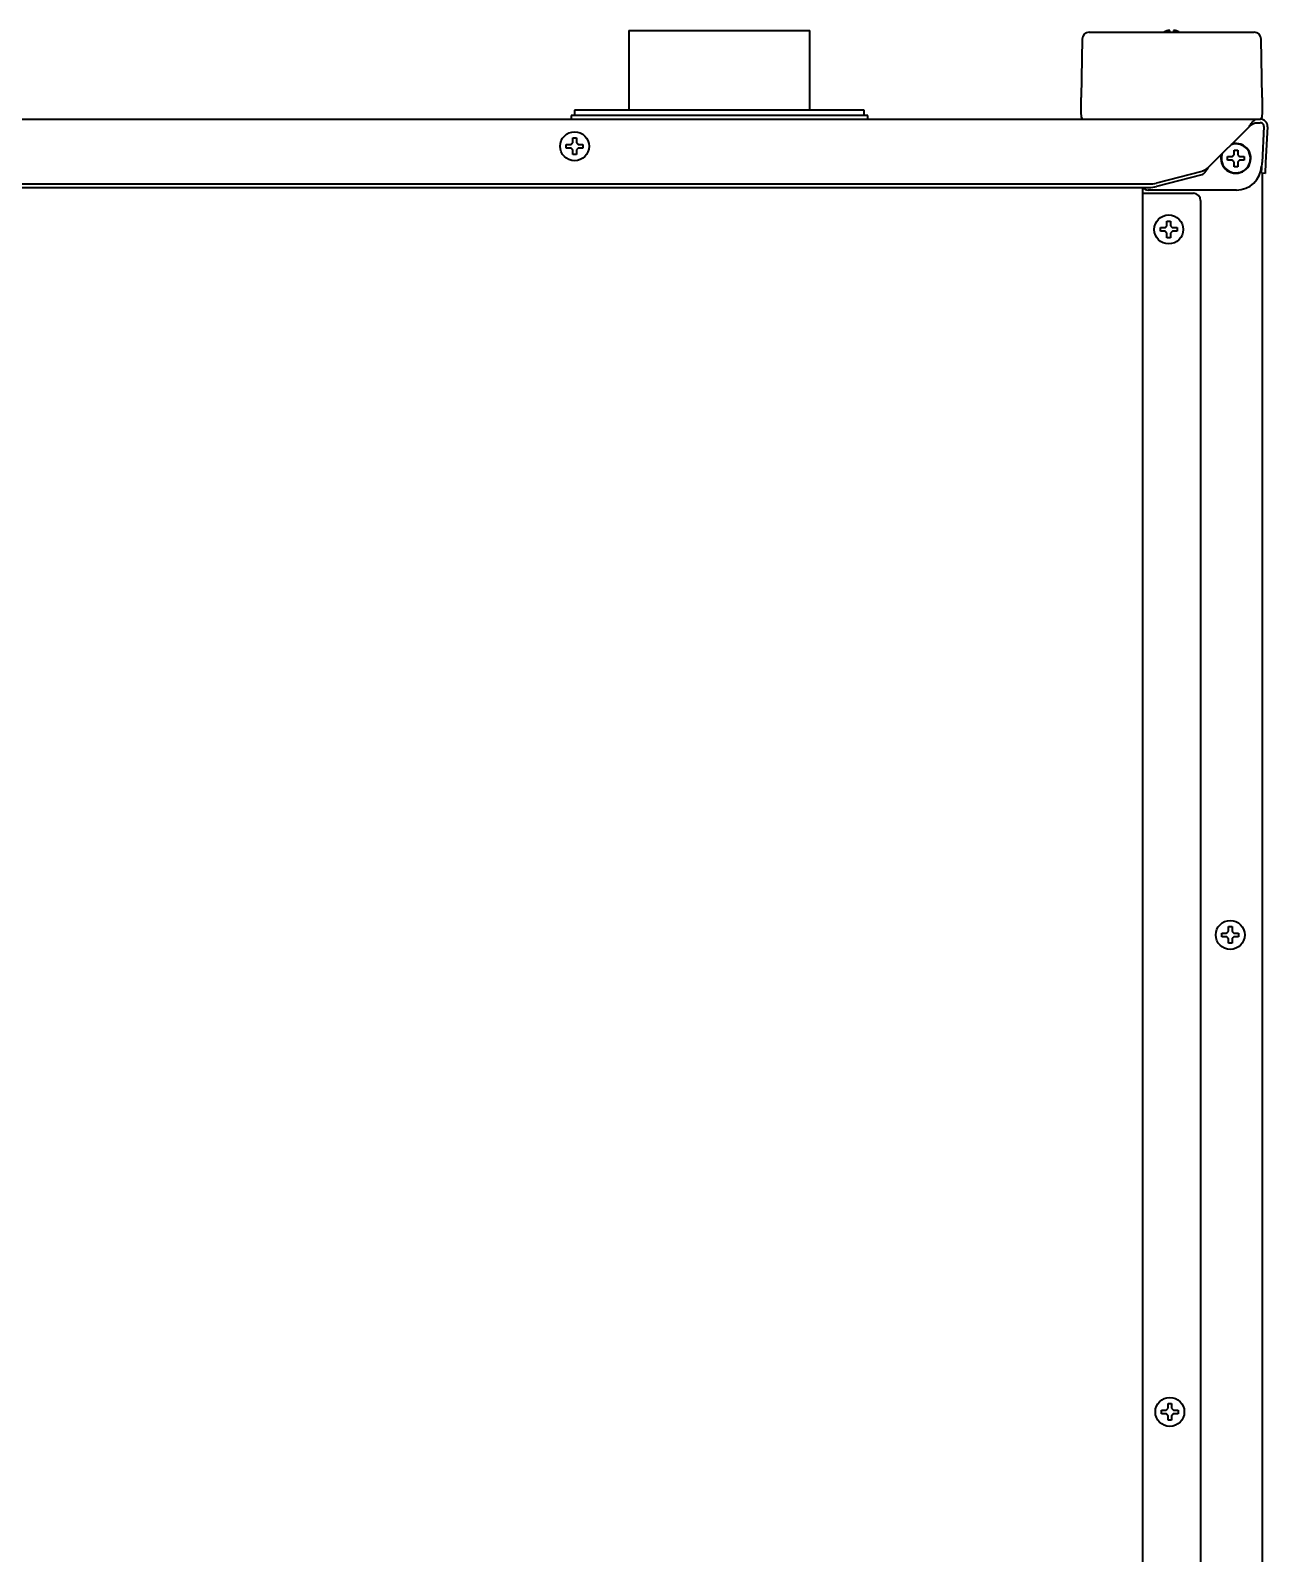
# Model space of a CAD drawing. Extents: x 5997 to 10491, y -672 to 3388.
# Drawn here: x 6518.2 to 6860.1, y 1691.8 to 2112.8 of the extents above; entities that cross this region are included whole.
import ezdxf

# ---------------------------------------------------------------- set-up
doc = ezdxf.new("R2010")
doc.units = 0
doc.header["$LTSCALE"] = 5
doc.layers.add('1', color=7, linetype='CONTINUOUS', true_color=0xffffff)

msp = doc.modelspace()

# ---------------------------------------------------------------- linework, layer by layer
at = {"layer": '1', "color": 7, "linetype": 'Continuous', "lineweight": 35}
for p, q in [((6683.57, 2112.83), (6683.57, 2090.82)), ((6683.57, 2112.83), (6733.57, 2112.83)), ((6733.57, 2090.82), (6733.57, 2112.83)), ((6808.85, 2110.46), (6808.57, 2094.32)), ((6810.75, 2112.33), (6810.82, 2112.33)), ((6810.82, 2112.33), (6815.92, 2112.33)), ((6815.92, 2112.33), (6851.22, 2112.33)), ((6851.22, 2112.33), (6856.32, 2112.33)), ((6856.32, 2112.33), (6856.39, 2112.33)), ((6858.57, 2094.32), (6858.29, 2110.46)), ((6808.57, 2090.33), (6808.57, 2094.29)), ((6858.57, 2094.29), (6858.57, 2090.33)), ((6000.07, 2088.33), (6857.07, 2088.33)), ((6667.57, 2089.33), (6667.57, 2088.33)), ((6749.57, 2089.33), (6667.57, 2089.33)), ((6668.57, 2090.83), (6668.57, 2089.33)), ((6748.57, 2090.83), (6668.57, 2090.83)), ((6748.57, 2089.33), (6748.57, 2090.83)), ((6749.57, 2088.33), (6749.57, 2089.33)), ((6808.63, 2088.81), (6808.57, 2090.33)), ((6857.07, 2088.33), (6858.07, 2088.33)), ((6858.57, 2090.33), (6858.52, 2088.81)), ((6843.61, 2074.86), (6855.07, 2086.33)), ((6857.07, 2087.33), (6858.07, 2087.33)), ((6859.07, 2086.27), (6858.55, 2076.37)), ((6860.07, 2086.22), (6859.55, 2076.32)), ((6666.27, 2080.83), (6666.27, 2081.33)), ((6666.27, 2080.33), (6666.27, 2080.83)), ((6670.87, 2081.33), (6670.87, 2080.83)), ((6670.87, 2080.83), (6670.87, 2080.33)), ((6849.02, 2077.48), (6849.02, 2077.98)), ((6849.02, 2076.98), (6849.02, 2077.48)), ((6853.62, 2077.98), (6853.62, 2077.48)), ((6853.62, 2077.48), (6853.62, 2076.98)), ((6858.4, 2073.38), (6858.55, 2076.37)), ((6859.55, 2076.32), (6859.39, 2073.33)), ((6841.94, 2073.89), (6829.35, 2070.64)), ((6841.94, 2072.93), (6829.35, 2069.67)), ((6859.39, 2073.33), (6858.4, 2073.38)), ((6858.57, 2073.36), (6858.57, 1373.93)), ((6029.91, 2070.41), (6827.23, 2070.41)), ((6029.91, 2069.44), (6827.23, 2069.44)), ((6825.57, 1394.13), (6825.57, 2069.44)), ((6825.57, 2067.83), (6826.57, 2067.83)), ((6826.57, 2067.83), (6839.57, 2067.83)), ((6851.45, 2068.73), (6827.07, 2068.73)), ((6841.57, 2065.83), (6841.57, 1396.13)), ((6830.47, 2057.83), (6830.47, 2058.33)), ((6830.47, 2057.33), (6830.47, 2057.83)), ((6835.07, 2058.33), (6835.07, 2057.83)), ((6835.07, 2057.83), (6835.07, 2057.33)), ((6849.27, 1865.13), (6849.77, 1865.13)), ((6849.77, 1865.13), (6850.27, 1865.13)), ((6849.77, 1860.53), (6849.27, 1860.53)), ((6850.27, 1860.53), (6849.77, 1860.53)), ((6830.77, 1730.98), (6830.77, 1731.48)), ((6830.77, 1730.48), (6830.77, 1730.98)), ((6835.37, 1731.48), (6835.37, 1730.98)), ((6835.37, 1730.98), (6835.37, 1730.48))]:
    msp.add_line(p, q, dxfattribs=at)
for centre in [(6668.57, 2080.83), (6832.77, 2057.83), (6849.77, 1862.83), (6833.07, 1730.98)]:
    msp.add_circle(centre, 4, dxfattribs=at)
for centre, radius, start, end in [((6810.75, 2110.43), 1.9, 90, 179.0001), ((6856.39, 2110.43), 1.9, 0.9999, 90), ((6809.13, 2088.83), 0.5, 182, 270), ((6858.02, 2088.83), 0.5, 270, 358), ((6858.07, 2086.33), 2, 357, 90), ((6858.07, 2086.33), 1, 357, 90), ((6851.32, 2077.48), 4.13, 180, 105.9525), ((6851.32, 2077.48), 4, 180, 109.3611), ((6851.32, 2077.48), 4.13, 164.0419, 180), ((6851.32, 2077.48), 4, 160.6332, 180), ((6839.57, 2065.83), 2, 0, 90)]:
    msp.add_arc(centre, radius, start, end, dxfattribs=at)
for centre, major_axis, ratio, start_param, end_param in [((6851.43, 2075.75), (-2.31, 6.64), 0.995739, 2.808659, 4.32428), ((6827.08, 2070.73), (1.42, 1.42), 0.992433, 3.050171, 3.923193), ((6827.23, 2071.19), (-3, 0), 0.258819, 1.570796, 2.356194), ((6827.23, 2070.22), (3, 0), 0.258819, 4.712389, 5.497787), ((6859.24, 1888.14), (-0.67, 38.2), 0.000913, 0.034878, 0.052321)]:
    msp.add_ellipse(centre, major_axis=major_axis, ratio=ratio, start_param=start_param, end_param=end_param, dxfattribs=at)
for points, knots in [([(6832.57, 2112.82), (6832.52, 2112.81), (6832.41, 2112.78), (6832.25, 2112.73), (6832.09, 2112.67), (6831.93, 2112.61), (6831.78, 2112.54), (6831.63, 2112.47), (6831.49, 2112.4), (6831.4, 2112.35), (6831.38, 2112.33)], [0, 0, 0, 0, 0.134115, 0.26823, 0.402345, 0.53646, 0.670575, 0.80469, 0.938805, 1, 1, 1, 1]), ([(6833.07, 2112.27), (6833.07, 2112.4), (6833.07, 2112.5), (6833.07, 2112.64), (6833.07, 2112.68), (6833.07, 2112.76), (6833.07, 2112.79), (6833.07, 2112.82)], [0, 0, 0, 0, 0.5, 0.5, 0.75, 0.75, 1, 1, 1, 1]), ([(6835.87, 2112.27), (6835.67, 2112.4), (6835.46, 2112.5), (6835.14, 2112.64), (6835.03, 2112.68), (6834.8, 2112.76), (6834.69, 2112.79), (6834.57, 2112.82)], [0, 0, 0, 0, 0.5, 0.5, 0.75, 0.75, 1, 1, 1, 1]), ([(6855.07, 2086.33), (6855.16, 2086.46), (6855.24, 2086.59), (6855.41, 2086.84), (6855.49, 2086.97), (6855.66, 2087.21), (6855.74, 2087.33), (6855.91, 2087.55), (6855.99, 2087.65), (6856.16, 2087.83), (6856.24, 2087.92), (6856.41, 2088.06), (6856.49, 2088.12), (6856.66, 2088.22), (6856.74, 2088.26), (6856.91, 2088.31), (6856.99, 2088.33), (6857.07, 2088.33)], [0, 0, 0, 0, 0.125, 0.125, 0.25, 0.25, 0.375, 0.375, 0.5, 0.5, 0.625, 0.625, 0.75, 0.75, 0.875, 0.875, 1, 1, 1, 1]), ([(6666.27, 2081.33), (6666.47, 2081.33), (6666.68, 2081.33), (6667.01, 2081.33), (6667.12, 2081.33), (6667.34, 2081.33), (6667.46, 2081.33), (6667.57, 2081.33)], [0, 0, 0, 0, 0.5, 0.5, 0.75, 0.75, 1, 1, 1, 1]), ([(6668.07, 2078.53), (6668.07, 2078.73), (6668.07, 2078.94), (6668.07, 2079.26), (6668.07, 2079.37), (6668.07, 2079.6), (6668.07, 2079.71), (6668.07, 2079.83)], [0, 0, 0, 0, 0.5, 0.5, 0.75, 0.75, 1, 1, 1, 1]), ([(6669.07, 2083.13), (6669.07, 2082.92), (6669.07, 2082.71), (6669.07, 2082.39), (6669.07, 2082.28), (6669.07, 2082.05), (6669.07, 2081.94), (6669.07, 2081.83)], [0, 0, 0, 0, 0.5, 0.5, 0.75, 0.75, 1, 1, 1, 1]), ([(6670.87, 2080.33), (6670.67, 2080.33), (6670.46, 2080.33), (6670.13, 2080.33), (6670.02, 2080.33), (6669.8, 2080.33), (6669.69, 2080.33), (6669.57, 2080.33)], [0, 0, 0, 0, 0.5, 0.5, 0.75, 0.75, 1, 1, 1, 1]), ([(6851.82, 2079.78), (6851.82, 2079.57), (6851.82, 2079.36), (6851.82, 2079.04), (6851.82, 2078.93), (6851.82, 2078.7), (6851.82, 2078.59), (6851.82, 2078.48)], [0, 0, 0, 0, 0.5, 0.5, 0.75, 0.75, 1, 1, 1, 1]), ([(6849.02, 2077.98), (6849.23, 2077.98), (6849.44, 2077.98), (6849.76, 2077.98), (6849.87, 2077.98), (6850.09, 2077.98), (6850.21, 2077.98), (6850.32, 2077.98)], [0, 0, 0, 0, 0.5, 0.5, 0.75, 0.75, 1, 1, 1, 1]), ([(6850.82, 2075.18), (6850.82, 2075.38), (6850.82, 2075.59), (6850.82, 2075.91), (6850.82, 2076.02), (6850.82, 2076.25), (6850.82, 2076.36), (6850.82, 2076.48)], [0, 0, 0, 0, 0.5, 0.5, 0.75, 0.75, 1, 1, 1, 1]), ([(6853.62, 2076.98), (6853.42, 2076.98), (6853.21, 2076.98), (6852.89, 2076.98), (6852.78, 2076.98), (6852.55, 2076.98), (6852.44, 2076.98), (6852.32, 2076.98)], [0, 0, 0, 0, 0.5, 0.5, 0.75, 0.75, 1, 1, 1, 1]), ([(6833.27, 2060.13), (6833.27, 2059.92), (6833.27, 2059.71), (6833.27, 2059.39), (6833.27, 2059.28), (6833.27, 2059.05), (6833.27, 2058.94), (6833.27, 2058.83)], [0, 0, 0, 0, 0.5, 0.5, 0.75, 0.75, 1, 1, 1, 1]), ([(6830.47, 2058.33), (6830.68, 2058.33), (6830.89, 2058.33), (6831.21, 2058.33), (6831.32, 2058.33), (6831.54, 2058.33), (6831.66, 2058.33), (6831.77, 2058.33)], [0, 0, 0, 0, 0.5, 0.5, 0.75, 0.75, 1, 1, 1, 1]), ([(6832.27, 2055.53), (6832.27, 2055.73), (6832.27, 2055.94), (6832.27, 2056.26), (6832.27, 2056.37), (6832.27, 2056.6), (6832.27, 2056.71), (6832.27, 2056.83)], [0, 0, 0, 0, 0.5, 0.5, 0.75, 0.75, 1, 1, 1, 1]), ([(6835.07, 2057.33), (6834.87, 2057.33), (6834.66, 2057.33), (6834.34, 2057.33), (6834.23, 2057.33), (6834, 2057.33), (6833.89, 2057.33), (6833.77, 2057.33)], [0, 0, 0, 0, 0.5, 0.5, 0.75, 0.75, 1, 1, 1, 1]), ([(6850.27, 1865.13), (6850.27, 1864.92), (6850.27, 1864.71), (6850.27, 1864.39), (6850.27, 1864.28), (6850.27, 1864.05), (6850.27, 1863.94), (6850.27, 1863.83)], [0, 0, 0, 0, 0.5, 0.5, 0.75, 0.75, 1, 1, 1, 1]), ([(6847.47, 1863.33), (6847.68, 1863.33), (6847.89, 1863.33), (6848.21, 1863.33), (6848.32, 1863.33), (6848.54, 1863.33), (6848.66, 1863.33), (6848.77, 1863.33)], [0, 0, 0, 0, 0.5, 0.5, 0.75, 0.75, 1, 1, 1, 1]), ([(6849.27, 1860.53), (6849.27, 1860.73), (6849.27, 1860.94), (6849.27, 1861.26), (6849.27, 1861.37), (6849.27, 1861.6), (6849.27, 1861.71), (6849.27, 1861.83)], [0, 0, 0, 0, 0.5, 0.5, 0.75, 0.75, 1, 1, 1, 1]), ([(6852.07, 1862.33), (6851.87, 1862.33), (6851.66, 1862.33), (6851.34, 1862.33), (6851.23, 1862.33), (6851, 1862.33), (6850.89, 1862.33), (6850.77, 1862.33)], [0, 0, 0, 0, 0.5, 0.5, 0.75, 0.75, 1, 1, 1, 1]), ([(6830.77, 1731.48), (6830.98, 1731.48), (6831.19, 1731.48), (6831.51, 1731.48), (6831.62, 1731.48), (6831.84, 1731.48), (6831.96, 1731.48), (6832.07, 1731.48)], [0, 0, 0, 0, 0.5, 0.5, 0.75, 0.75, 1, 1, 1, 1]), ([(6833.57, 1733.28), (6833.57, 1733.07), (6833.57, 1732.86), (6833.57, 1732.54), (6833.57, 1732.43), (6833.57, 1732.2), (6833.57, 1732.09), (6833.57, 1731.98)], [0, 0, 0, 0, 0.5, 0.5, 0.75, 0.75, 1, 1, 1, 1]), ([(6835.37, 1730.48), (6835.17, 1730.48), (6834.96, 1730.48), (6834.64, 1730.48), (6834.53, 1730.48), (6834.3, 1730.48), (6834.19, 1730.48), (6834.07, 1730.48)], [0, 0, 0, 0, 0.5, 0.5, 0.75, 0.75, 1, 1, 1, 1]), ([(6832.57, 1728.68), (6832.57, 1728.88), (6832.57, 1729.09), (6832.57, 1729.41), (6832.57, 1729.52), (6832.57, 1729.75), (6832.57, 1729.86), (6832.57, 1729.98)], [0, 0, 0, 0, 0.5, 0.5, 0.75, 0.75, 1, 1, 1, 1])]:
    msp.add_open_spline(points, degree=3, knots=knots, dxfattribs=at)
for points in [[(6833.07, 2112.82), (6833.05, 2112.83), (6833, 2112.83), (6832.92, 2112.84), (6832.85, 2112.84), (6832.78, 2112.84), (6832.71, 2112.84), (6832.64, 2112.83), (6832.6, 2112.82), (6832.57, 2112.82)], [(6834.57, 2112.82), (6834.55, 2112.82), (6834.5, 2112.83), (6834.43, 2112.84), (6834.36, 2112.84), (6834.29, 2112.84), (6834.22, 2112.84), (6834.14, 2112.83), (6834.1, 2112.82), (6834.07, 2112.82)], [(6834.07, 2112.82), (6834.07, 2112.81), (6834.07, 2112.78), (6834.07, 2112.73), (6834.07, 2112.67), (6834.07, 2112.61), (6834.07, 2112.54), (6834.07, 2112.47), (6834.07, 2112.38), (6834.07, 2112.31), (6834.07, 2112.27)], [(6855.07, 2086.33), (6855.14, 2086.38), (6855.27, 2086.48), (6855.47, 2086.64), (6855.67, 2086.78), (6855.87, 2086.92), (6856.07, 2087.04), (6856.27, 2087.14), (6856.47, 2087.22), (6856.67, 2087.28), (6856.87, 2087.32), (6857.01, 2087.33), (6857.07, 2087.33)], [(6667.57, 2080.33), (6667.52, 2080.33), (6667.41, 2080.33), (6667.25, 2080.33), (6667.09, 2080.33), (6666.93, 2080.33), (6666.78, 2080.33), (6666.62, 2080.33), (6666.46, 2080.33), (6666.34, 2080.33), (6666.27, 2080.33)], [(6667.57, 2081.33), (6667.6, 2081.35), (6667.64, 2081.4), (6667.71, 2081.47), (6667.79, 2081.54), (6667.86, 2081.61), (6667.93, 2081.68), (6668, 2081.75), (6668.05, 2081.8), (6668.07, 2081.83)], [(6668.07, 2079.83), (6668.05, 2079.85), (6667.99, 2079.9), (6667.92, 2079.98), (6667.85, 2080.05), (6667.78, 2080.12), (6667.71, 2080.19), (6667.64, 2080.26), (6667.59, 2080.3), (6667.57, 2080.33)], [(6668.07, 2081.83), (6668.07, 2081.88), (6668.07, 2081.99), (6668.07, 2082.15), (6668.07, 2082.31), (6668.07, 2082.46), (6668.07, 2082.62), (6668.07, 2082.77), (6668.07, 2082.94), (6668.07, 2083.06), (6668.07, 2083.13)], [(6668.07, 2083.13), (6668.24, 2083.13), (6668.57, 2083.13), (6668.9, 2083.13), (6669.07, 2083.13)], [(6669.07, 2081.83), (6669.1, 2081.8), (6669.15, 2081.75), (6669.22, 2081.68), (6669.29, 2081.6), (6669.36, 2081.53), (6669.43, 2081.46), (6669.5, 2081.4), (6669.55, 2081.35), (6669.57, 2081.33)], [(6669.57, 2080.33), (6669.55, 2080.3), (6669.5, 2080.25), (6669.43, 2080.18), (6669.36, 2080.11), (6669.29, 2080.04), (6669.21, 2079.97), (6669.14, 2079.9), (6669.1, 2079.85), (6669.07, 2079.83)], [(6669.07, 2079.83), (6669.07, 2079.77), (6669.07, 2079.66), (6669.07, 2079.5), (6669.07, 2079.34), (6669.07, 2079.19), (6669.07, 2079.04), (6669.07, 2078.88), (6669.07, 2078.71), (6669.07, 2078.59), (6669.07, 2078.53)], [(6669.57, 2081.33), (6669.63, 2081.33), (6669.73, 2081.33), (6669.9, 2081.33), (6670.05, 2081.33), (6670.21, 2081.33), (6670.36, 2081.33), (6670.52, 2081.33), (6670.68, 2081.33), (6670.81, 2081.33), (6670.87, 2081.33)], [(6850.82, 2078.48), (6850.82, 2078.53), (6850.82, 2078.64), (6850.82, 2078.8), (6850.82, 2078.96), (6850.82, 2079.11), (6850.82, 2079.27), (6850.82, 2079.42), (6850.82, 2079.59), (6850.82, 2079.71), (6850.82, 2079.78)], [(6850.82, 2079.78), (6850.99, 2079.78), (6851.32, 2079.78), (6851.66, 2079.78), (6851.82, 2079.78)], [(6669.07, 2078.53), (6668.9, 2078.53), (6668.57, 2078.53), (6668.24, 2078.53), (6668.07, 2078.53)], [(6850.32, 2076.98), (6850.27, 2076.98), (6850.16, 2076.98), (6850, 2076.98), (6849.84, 2076.98), (6849.68, 2076.98), (6849.53, 2076.98), (6849.38, 2076.98), (6849.21, 2076.98), (6849.09, 2076.98), (6849.02, 2076.98)], [(6850.32, 2077.98), (6850.35, 2078), (6850.39, 2078.05), (6850.47, 2078.12), (6850.54, 2078.19), (6850.61, 2078.26), (6850.68, 2078.33), (6850.75, 2078.4), (6850.8, 2078.45), (6850.82, 2078.48)], [(6850.82, 2076.48), (6850.8, 2076.5), (6850.75, 2076.55), (6850.67, 2076.63), (6850.6, 2076.7), (6850.53, 2076.77), (6850.46, 2076.84), (6850.39, 2076.91), (6850.35, 2076.95), (6850.32, 2076.98)], [(6851.82, 2078.48), (6851.85, 2078.45), (6851.9, 2078.4), (6851.97, 2078.33), (6852.05, 2078.25), (6852.12, 2078.18), (6852.18, 2078.11), (6852.25, 2078.05), (6852.3, 2078), (6852.32, 2077.98)], [(6852.32, 2076.98), (6852.3, 2076.95), (6852.25, 2076.9), (6852.18, 2076.83), (6852.11, 2076.76), (6852.04, 2076.69), (6851.97, 2076.62), (6851.89, 2076.55), (6851.85, 2076.5), (6851.82, 2076.48)], [(6851.82, 2076.48), (6851.82, 2076.42), (6851.82, 2076.31), (6851.82, 2076.15), (6851.82, 2075.99), (6851.82, 2075.84), (6851.82, 2075.69), (6851.82, 2075.53), (6851.82, 2075.36), (6851.82, 2075.24), (6851.82, 2075.18)], [(6852.32, 2077.98), (6852.38, 2077.98), (6852.49, 2077.98), (6852.65, 2077.98), (6852.81, 2077.98), (6852.96, 2077.98), (6853.11, 2077.98), (6853.27, 2077.98), (6853.44, 2077.98), (6853.56, 2077.98), (6853.62, 2077.98)], [(6843.61, 2074.86), (6843.56, 2074.79), (6843.47, 2074.64), (6843.33, 2074.43), (6843.19, 2074.22), (6843.05, 2074.01), (6842.91, 2073.82), (6842.77, 2073.64), (6842.63, 2073.47), (6842.5, 2073.33), (6842.36, 2073.19), (6842.22, 2073.08), (6842.08, 2072.99), (6841.99, 2072.95), (6841.94, 2072.93)], [(6843.61, 2074.86), (6843.55, 2074.81), (6843.42, 2074.72), (6843.24, 2074.57), (6843.05, 2074.44), (6842.87, 2074.31), (6842.68, 2074.19), (6842.5, 2074.09), (6842.31, 2074.01), (6842.13, 2073.94), (6842, 2073.91), (6841.94, 2073.89)], [(6851.82, 2075.18), (6851.66, 2075.18), (6851.32, 2075.18), (6850.99, 2075.18), (6850.82, 2075.18)], [(6831.77, 2058.33), (6831.8, 2058.35), (6831.84, 2058.4), (6831.92, 2058.47), (6831.99, 2058.54), (6832.06, 2058.61), (6832.13, 2058.68), (6832.2, 2058.75), (6832.25, 2058.8), (6832.27, 2058.83)], [(6832.27, 2058.83), (6832.27, 2058.88), (6832.27, 2058.99), (6832.27, 2059.15), (6832.27, 2059.31), (6832.27, 2059.46), (6832.27, 2059.62), (6832.27, 2059.77), (6832.27, 2059.94), (6832.27, 2060.06), (6832.27, 2060.13)], [(6832.27, 2060.13), (6832.44, 2060.13), (6832.77, 2060.13), (6833.11, 2060.13), (6833.27, 2060.13)], [(6833.27, 2058.83), (6833.3, 2058.8), (6833.35, 2058.75), (6833.42, 2058.68), (6833.5, 2058.6), (6833.57, 2058.53), (6833.63, 2058.46), (6833.7, 2058.4), (6833.75, 2058.35), (6833.77, 2058.33)], [(6831.77, 2057.33), (6831.72, 2057.33), (6831.61, 2057.33), (6831.45, 2057.33), (6831.29, 2057.33), (6831.13, 2057.33), (6830.98, 2057.33), (6830.83, 2057.33), (6830.66, 2057.33), (6830.54, 2057.33), (6830.47, 2057.33)], [(6832.27, 2056.83), (6832.25, 2056.85), (6832.2, 2056.9), (6832.12, 2056.98), (6832.05, 2057.05), (6831.98, 2057.12), (6831.91, 2057.19), (6831.84, 2057.26), (6831.8, 2057.3), (6831.77, 2057.33)], [(6833.27, 2055.53), (6833.11, 2055.53), (6832.77, 2055.53), (6832.44, 2055.53), (6832.27, 2055.53)], [(6833.77, 2057.33), (6833.75, 2057.3), (6833.7, 2057.25), (6833.63, 2057.18), (6833.56, 2057.11), (6833.49, 2057.04), (6833.42, 2056.97), (6833.34, 2056.9), (6833.3, 2056.85), (6833.27, 2056.83)], [(6833.27, 2056.83), (6833.27, 2056.77), (6833.27, 2056.66), (6833.27, 2056.5), (6833.27, 2056.34), (6833.27, 2056.19), (6833.27, 2056.04), (6833.27, 2055.88), (6833.27, 2055.71), (6833.27, 2055.59), (6833.27, 2055.53)], [(6833.77, 2058.33), (6833.83, 2058.33), (6833.94, 2058.33), (6834.1, 2058.33), (6834.26, 2058.33), (6834.41, 2058.33), (6834.56, 2058.33), (6834.72, 2058.33), (6834.89, 2058.33), (6835.01, 2058.33), (6835.07, 2058.33)], [(6849.27, 1863.83), (6849.27, 1863.88), (6849.27, 1863.99), (6849.27, 1864.15), (6849.27, 1864.31), (6849.27, 1864.46), (6849.27, 1864.62), (6849.27, 1864.77), (6849.27, 1864.94), (6849.27, 1865.06), (6849.27, 1865.13)], [(6847.47, 1862.33), (6847.47, 1862.49), (6847.47, 1862.83), (6847.47, 1863.16), (6847.47, 1863.33)], [(6848.77, 1862.33), (6848.72, 1862.33), (6848.61, 1862.33), (6848.45, 1862.33), (6848.29, 1862.33), (6848.13, 1862.33), (6847.98, 1862.33), (6847.83, 1862.33), (6847.66, 1862.33), (6847.54, 1862.33), (6847.47, 1862.33)], [(6848.77, 1863.33), (6848.8, 1863.35), (6848.85, 1863.4), (6848.92, 1863.48), (6849, 1863.55), (6849.07, 1863.62), (6849.13, 1863.69), (6849.2, 1863.76), (6849.25, 1863.8), (6849.27, 1863.83)], [(6849.27, 1861.83), (6849.25, 1861.85), (6849.2, 1861.9), (6849.13, 1861.97), (6849.06, 1862.04), (6848.99, 1862.11), (6848.92, 1862.18), (6848.84, 1862.25), (6848.8, 1862.3), (6848.77, 1862.33)], [(6850.27, 1863.83), (6850.3, 1863.8), (6850.34, 1863.75), (6850.42, 1863.68), (6850.49, 1863.61), (6850.56, 1863.54), (6850.63, 1863.47), (6850.7, 1863.4), (6850.75, 1863.35), (6850.77, 1863.33)], [(6850.77, 1862.33), (6850.75, 1862.3), (6850.7, 1862.25), (6850.62, 1862.18), (6850.55, 1862.1), (6850.48, 1862.03), (6850.41, 1861.96), (6850.34, 1861.9), (6850.3, 1861.85), (6850.27, 1861.83)], [(6850.27, 1861.83), (6850.27, 1861.77), (6850.27, 1861.66), (6850.27, 1861.5), (6850.27, 1861.34), (6850.27, 1861.19), (6850.27, 1861.04), (6850.27, 1860.88), (6850.27, 1860.71), (6850.27, 1860.59), (6850.27, 1860.53)], [(6850.77, 1863.33), (6850.83, 1863.33), (6850.94, 1863.33), (6851.1, 1863.33), (6851.26, 1863.33), (6851.41, 1863.33), (6851.56, 1863.33), (6851.72, 1863.33), (6851.89, 1863.33), (6852.01, 1863.33), (6852.07, 1863.33)], [(6852.07, 1863.33), (6852.07, 1863.16), (6852.07, 1862.83), (6852.07, 1862.49), (6852.07, 1862.33)], [(6832.07, 1730.48), (6832.02, 1730.48), (6831.91, 1730.48), (6831.75, 1730.48), (6831.59, 1730.48), (6831.43, 1730.48), (6831.28, 1730.48), (6831.13, 1730.48), (6830.96, 1730.48), (6830.84, 1730.48), (6830.77, 1730.48)], [(6832.07, 1731.48), (6832.1, 1731.5), (6832.14, 1731.55), (6832.22, 1731.62), (6832.29, 1731.69), (6832.36, 1731.76), (6832.43, 1731.83), (6832.5, 1731.9), (6832.55, 1731.95), (6832.57, 1731.98)], [(6832.57, 1729.98), (6832.55, 1730), (6832.5, 1730.05), (6832.42, 1730.13), (6832.35, 1730.2), (6832.28, 1730.27), (6832.21, 1730.34), (6832.14, 1730.41), (6832.1, 1730.45), (6832.07, 1730.48)], [(6832.57, 1731.98), (6832.57, 1732.03), (6832.57, 1732.14), (6832.57, 1732.3), (6832.57, 1732.46), (6832.57, 1732.61), (6832.57, 1732.77), (6832.57, 1732.92), (6832.57, 1733.09), (6832.57, 1733.21), (6832.57, 1733.28)], [(6832.57, 1733.28), (6832.74, 1733.28), (6833.07, 1733.28), (6833.41, 1733.28), (6833.57, 1733.28)], [(6833.57, 1731.98), (6833.6, 1731.95), (6833.65, 1731.9), (6833.72, 1731.83), (6833.8, 1731.75), (6833.87, 1731.68), (6833.93, 1731.61), (6834, 1731.55), (6834.05, 1731.5), (6834.07, 1731.48)], [(6834.07, 1730.48), (6834.05, 1730.45), (6834, 1730.4), (6833.93, 1730.33), (6833.86, 1730.26), (6833.79, 1730.19), (6833.72, 1730.12), (6833.64, 1730.05), (6833.6, 1730), (6833.57, 1729.98)], [(6834.07, 1731.48), (6834.13, 1731.48), (6834.24, 1731.48), (6834.4, 1731.48), (6834.56, 1731.48), (6834.71, 1731.48), (6834.86, 1731.48), (6835.02, 1731.48), (6835.19, 1731.48), (6835.31, 1731.48), (6835.37, 1731.48)], [(6833.57, 1728.68), (6833.41, 1728.68), (6833.07, 1728.68), (6832.74, 1728.68), (6832.57, 1728.68)], [(6833.57, 1729.98), (6833.57, 1729.92), (6833.57, 1729.81), (6833.57, 1729.65), (6833.57, 1729.49), (6833.57, 1729.34), (6833.57, 1729.19), (6833.57, 1729.03), (6833.57, 1728.86), (6833.57, 1728.74), (6833.57, 1728.68)]]:
    msp.add_open_spline(points, degree=3, dxfattribs=at)

doc.saveas('drawing.dxf')
